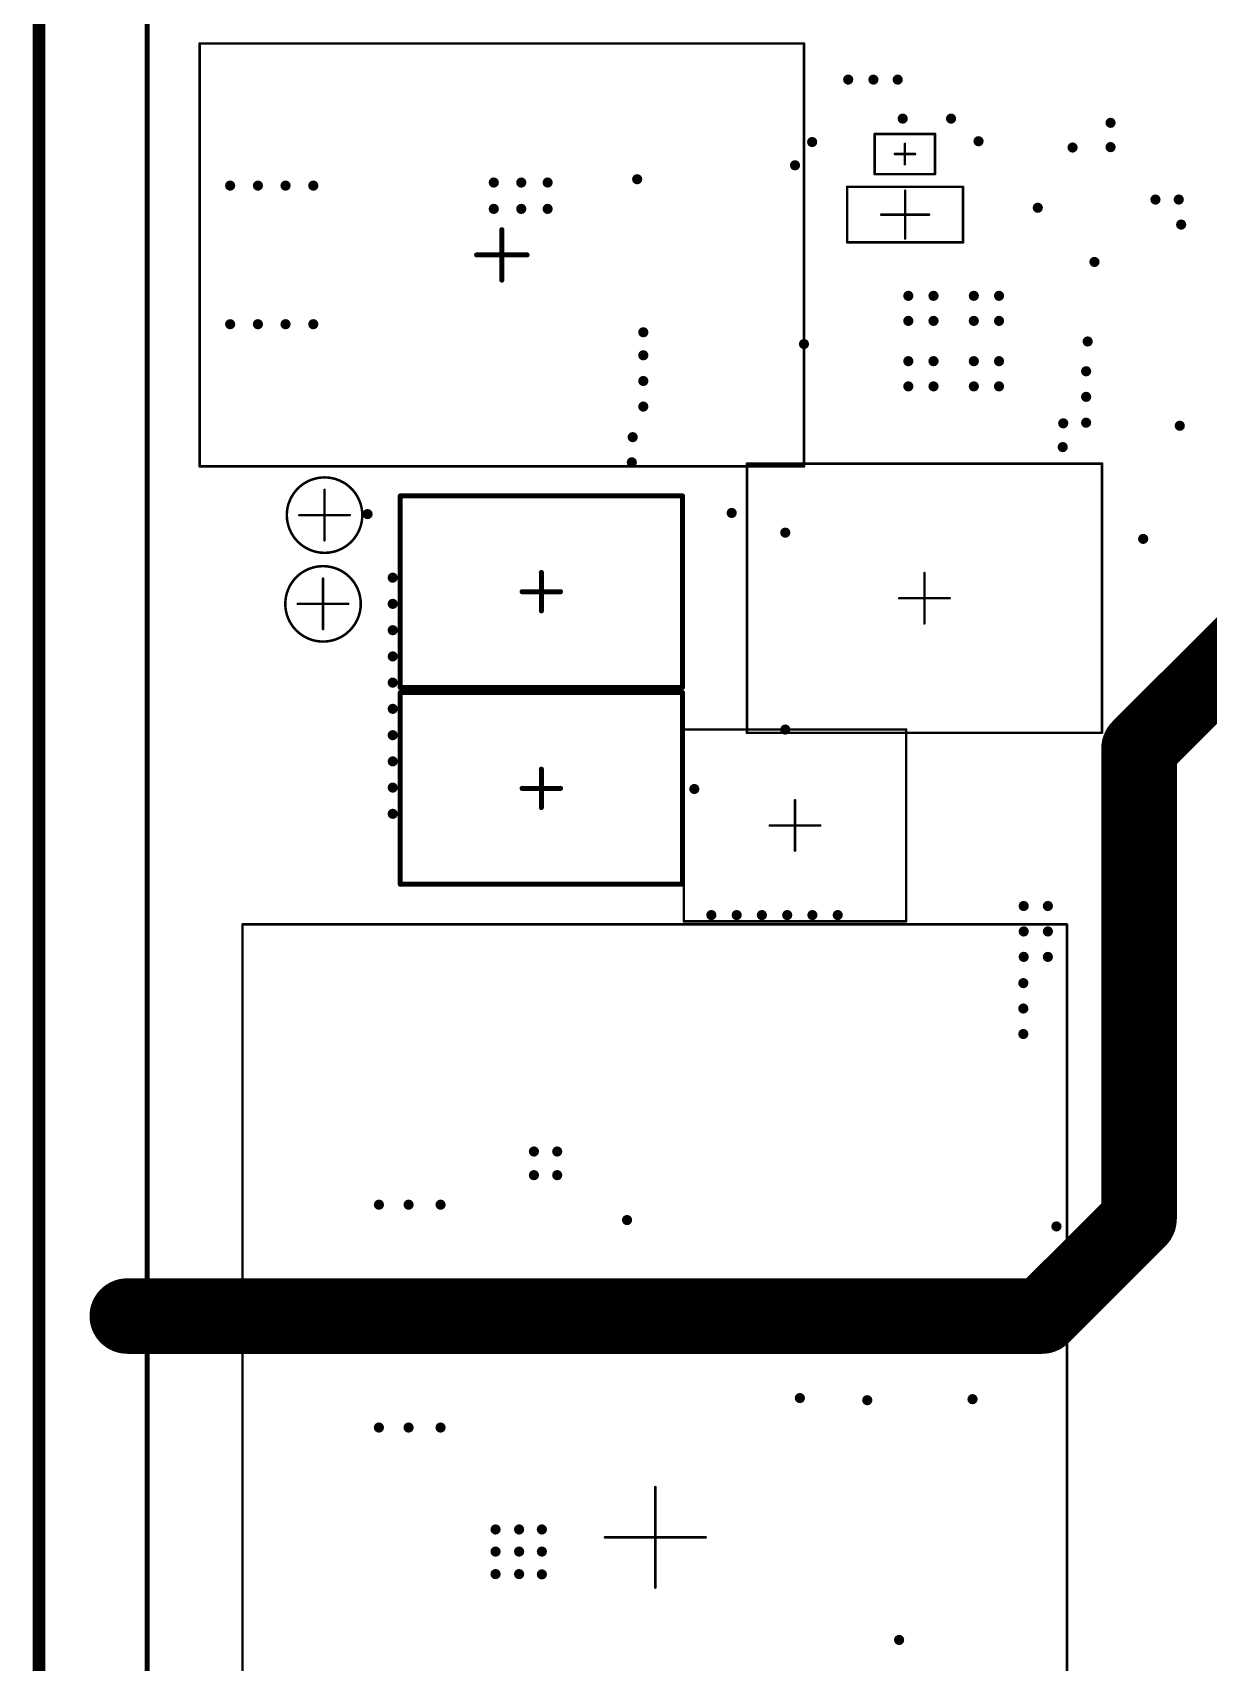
# Model space of a CAD drawing. Header units: inches. Extents: x -0.46 to 4.93, y -0.49 to 6.86.
# Drawn here: x -0.09 to 0.83, y 4.888 to 6.163 of the extents above; entities that cross this region are included whole.
import ezdxf

# ---------------------------------------------------------------- set-up
doc = ezdxf.new("R2010")
doc.units = ezdxf.units.IN
doc.header["$MEASUREMENT"] = 0
for name, color, linetype in [('Board', 6, 'Continuous'), ('Dimensions', 56, 'Continuous'), ('Keep-Out Layer', 6, 'Continuous'), ('Top Courtyard', 56, 'Continuous'), ('Via Holes', 16, 'Continuous')]:
    doc.layers.add(name, color=color, linetype=linetype)

# ---------------------------------------------------------------- blocks, each defined once
blk = doc.blocks.new('XF0386B_EFD15S_F________1_134')
at = {"layer": 'Top Courtyard'}
for points in [[(0.3228, 0.4587, 0.00197, 0.00197, 0), (-0.3219, 0.4587, 0.00197, 0.00197, 0)], [(-0.3219, 0.4587, 0.00197, 0.00197, 0), (-0.3219, -0.4587, 0.00197, 0.00197, 0)], [(0.3228, 0.4587, 0.00197, 0.00197, 0), (0.3228, -0.4587, 0.00197, 0.00197, 0)], [(0, 0.06, 0.00197, 0.00197, 0), (0, -0.0187, 0.00197, 0.00197, 0)], [(0.0394, 0.0207, 0.00197, 0.00197, 0), (-0.0394, 0.0207, 0.00197, 0.00197, 0)], [(0.3228, -0.4587, 0.00197, 0.00197, 0), (-0.3219, -0.4587, 0.00197, 0.00197, 0)]]:
    blk.add_lwpolyline(points, format="xyseb", dxfattribs=at)
for points in [[(-0.3223, 0.4587, 0.000984, 0.000984, 1), (-0.3214, 0.4587, 0.000984, 0.000984, 1)], [(-0.3223, 0.4587, 0.000984, 0.000984, 1), (-0.3214, 0.4587, 0.000984, 0.000984, 1)], [(0.3224, 0.4587, 0.000984, 0.000984, 1), (0.3233, 0.4587, 0.000984, 0.000984, 1)], [(0.3224, 0.4587, 0.000984, 0.000984, 1), (0.3233, 0.4587, 0.000984, 0.000984, 1)], [(-0.0005, 0.06, 0.000984, 0.000984, 1), (0.0005, 0.06, 0.000984, 0.000984, 1)], [(-0.0399, 0.0207, 0.000984, 0.000984, 1), (-0.0389, 0.0207, 0.000984, 0.000984, 1)], [(0.0389, 0.0207, 0.000984, 0.000984, 1), (0.0399, 0.0207, 0.000984, 0.000984, 1)], [(-0.0005, -0.0187, 0.000984, 0.000984, 1), (0.0005, -0.0187, 0.000984, 0.000984, 1)], [(-0.3223, -0.4587, 0.000984, 0.000984, 1), (-0.3214, -0.4587, 0.000984, 0.000984, 1)], [(-0.3223, -0.4587, 0.000984, 0.000984, 1), (-0.3214, -0.4587, 0.000984, 0.000984, 1)], [(0.3224, -0.4587, 0.000984, 0.000984, 1), (0.3233, -0.4587, 0.000984, 0.000984, 1)], [(0.3224, -0.4587, 0.000984, 0.000984, 1), (0.3233, -0.4587, 0.000984, 0.000984, 1)]]:
    blk.add_lwpolyline(points, format="xyseb", close=True, dxfattribs=at)
blk = doc.blocks.new('TP100_150_NS_240')
at = {"layer": 'Top Courtyard'}
for points in [[(0.0295, 0, 0.00197, 0.00197, 1), (-0.0295, 0, 0.00197, 0.00197, 1)], [(-0.0005, 0.0197, 0.000984, 0.000984, 1), (0.0005, 0.0197, 0.000984, 0.000984, 1)], [(-0.03, 0, 0.000984, 0.000984, 1), (-0.029, 0, 0.000984, 0.000984, 1)], [(-0.0202, 0, 0.000984, 0.000984, 1), (-0.0192, 0, 0.000984, 0.000984, 1)], [(0.0192, 0, 0.000984, 0.000984, 1), (0.0202, 0, 0.000984, 0.000984, 1)], [(0.029, 0, 0.000984, 0.000984, 1), (0.03, 0, 0.000984, 0.000984, 1)], [(-0.0005, -0.0197, 0.000984, 0.000984, 1), (0.0005, -0.0197, 0.000984, 0.000984, 1)]]:
    blk.add_lwpolyline(points, format="xyseb", close=True, dxfattribs=at)
for points in [[(0, 0.0197, 0.00197, 0.00197, 0), (0, -0.0197, 0.00197, 0.00197, 0)], [(0.0197, 0, 0.00197, 0.00197, 0), (-0.0197, 0, 0.00197, 0.00197, 0)]]:
    blk.add_lwpolyline(points, format="xyseb", dxfattribs=at)
blk = doc.blocks.new('TP100_150_NS_241')
at = {"layer": 'Top Courtyard'}
for points in [[(0.0295, 0, 0.00197, 0.00197, 1), (-0.0295, 0, 0.00197, 0.00197, 1)], [(-0.0005, 0.0197, 0.000984, 0.000984, 1), (0.0005, 0.0197, 0.000984, 0.000984, 1)], [(-0.03, 0, 0.000984, 0.000984, 1), (-0.029, 0, 0.000984, 0.000984, 1)], [(-0.0202, 0, 0.000984, 0.000984, 1), (-0.0192, 0, 0.000984, 0.000984, 1)], [(0.0192, 0, 0.000984, 0.000984, 1), (0.0202, 0, 0.000984, 0.000984, 1)], [(0.029, 0, 0.000984, 0.000984, 1), (0.03, 0, 0.000984, 0.000984, 1)], [(-0.0005, -0.0197, 0.000984, 0.000984, 1), (0.0005, -0.0197, 0.000984, 0.000984, 1)]]:
    blk.add_lwpolyline(points, format="xyseb", close=True, dxfattribs=at)
for points in [[(0, 0.0197, 0.00197, 0.00197, 0), (0, -0.0197, 0.00197, 0.00197, 0)], [(0.0197, 0, 0.00197, 0.00197, 0), (-0.0197, 0, 0.00197, 0.00197, 0)]]:
    blk.add_lwpolyline(points, format="xyseb", dxfattribs=at)
blk = doc.blocks.new('FP_LTR18_____IPC_A_284')
at = {"layer": 'Top Courtyard'}
for points in [[(-0.075, 0.0869, 0.00197, 0.00197, 0), (-0.075, -0.0869, 0.00197, 0.00197, 0)], [(-0.075, 0.0869, 0.00197, 0.00197, 0), (0.075, 0.0869, 0.00197, 0.00197, 0)], [(0.075, 0.0869, 0.00197, 0.00197, 0), (0.075, -0.0869, 0.00197, 0.00197, 0)], [(0, 0.0197, 0.00197, 0.00197, 0), (0, -0.0197, 0.00197, 0.00197, 0)], [(-0.0197, 0, 0.00197, 0.00197, 0), (0.0197, 0, 0.00197, 0.00197, 0)], [(-0.075, -0.0869, 0.00197, 0.00197, 0), (0.075, -0.0869, 0.00197, 0.00197, 0)]]:
    blk.add_lwpolyline(points, format="xyseb", dxfattribs=at)
for points in [[(-0.0755, 0.0869, 0.000984, 0.000984, 1), (-0.0746, 0.0869, 0.000984, 0.000984, 1)], [(-0.0755, 0.0869, 0.000984, 0.000984, 1), (-0.0746, 0.0869, 0.000984, 0.000984, 1)], [(0.0745, 0.0869, 0.000984, 0.000984, 1), (0.0755, 0.0869, 0.000984, 0.000984, 1)], [(0.0745, 0.0869, 0.000984, 0.000984, 1), (0.0755, 0.0869, 0.000984, 0.000984, 1)], [(-0.0005, 0.0197, 0.000984, 0.000984, 1), (0.0005, 0.0197, 0.000984, 0.000984, 1)], [(-0.0202, 0, 0.000984, 0.000984, 1), (-0.0192, 0, 0.000984, 0.000984, 1)], [(0.0192, 0, 0.000984, 0.000984, 1), (0.0202, 0, 0.000984, 0.000984, 1)], [(-0.0005, -0.0197, 0.000984, 0.000984, 1), (0.0005, -0.0197, 0.000984, 0.000984, 1)], [(-0.0755, -0.0869, 0.000984, 0.000984, 1), (-0.0746, -0.0869, 0.000984, 0.000984, 1)], [(-0.0755, -0.0869, 0.000984, 0.000984, 1), (-0.0746, -0.0869, 0.000984, 0.000984, 1)], [(0.0745, -0.0869, 0.000984, 0.000984, 1), (0.0755, -0.0869, 0.000984, 0.000984, 1)], [(0.0745, -0.0869, 0.000984, 0.000984, 1), (0.0755, -0.0869, 0.000984, 0.000984, 1)]]:
    blk.add_lwpolyline(points, format="xyseb", close=True, dxfattribs=at)
blk = doc.blocks.new('RESC0603_1608__L_288')
at = {"layer": 'Top Courtyard'}
for points in [[(-0.0453, 0.0217, 0.00197, 0.00197, 0), (-0.0453, -0.0217, 0.00197, 0.00197, 0)], [(0.0453, 0.0217, 0.00197, 0.00197, 0), (-0.0453, 0.0217, 0.00197, 0.00197, 0)], [(0, 0.0187, 0.00197, 0.00197, 0), (0, -0.0187, 0.00197, 0.00197, 0)], [(0.0453, 0.0217, 0.00197, 0.00197, 0), (0.0453, -0.0217, 0.00197, 0.00197, 0)], [(0.0187, 0, 0.00197, 0.00197, 0), (-0.0187, 0, 0.00197, 0.00197, 0)], [(0.0453, -0.0217, 0.00197, 0.00197, 0), (-0.0453, -0.0217, 0.00197, 0.00197, 0)]]:
    blk.add_lwpolyline(points, format="xyseb", dxfattribs=at)
for points in [[(-0.0458, 0.0217, 0.000984, 0.000984, 1), (-0.0448, 0.0217, 0.000984, 0.000984, 1)], [(-0.0458, 0.0217, 0.000984, 0.000984, 1), (-0.0448, 0.0217, 0.000984, 0.000984, 1)], [(-0.0005, 0.0187, 0.000984, 0.000984, 1), (0.0005, 0.0187, 0.000984, 0.000984, 1)], [(0.0448, 0.0217, 0.000984, 0.000984, 1), (0.0458, 0.0217, 0.000984, 0.000984, 1)], [(0.0448, 0.0217, 0.000984, 0.000984, 1), (0.0458, 0.0217, 0.000984, 0.000984, 1)], [(-0.0192, 0, 0.000984, 0.000984, 1), (-0.0182, 0, 0.000984, 0.000984, 1)], [(0.0182, 0, 0.000984, 0.000984, 1), (0.0192, 0, 0.000984, 0.000984, 1)], [(-0.0458, -0.0217, 0.000984, 0.000984, 1), (-0.0448, -0.0217, 0.000984, 0.000984, 1)], [(-0.0458, -0.0217, 0.000984, 0.000984, 1), (-0.0448, -0.0217, 0.000984, 0.000984, 1)], [(-0.0005, -0.0187, 0.000984, 0.000984, 1), (0.0005, -0.0187, 0.000984, 0.000984, 1)], [(0.0448, -0.0217, 0.000984, 0.000984, 1), (0.0458, -0.0217, 0.000984, 0.000984, 1)], [(0.0448, -0.0217, 0.000984, 0.000984, 1), (0.0458, -0.0217, 0.000984, 0.000984, 1)]]:
    blk.add_lwpolyline(points, format="xyseb", close=True, dxfattribs=at)
blk = doc.blocks.new('MM5Z10VT5G_F_________1_386')
at = {"layer": 'Top Courtyard'}
for points in [[(-0.0236, 0.0157, 0.00197, 0.00197, 0), (-0.0236, -0.0157, 0.00197, 0.00197, 0)], [(0.0236, 0.0157, 0.00197, 0.00197, 0), (-0.0236, 0.0157, 0.00197, 0.00197, 0)], [(0.0236, 0.0157, 0.00197, 0.00197, 0), (0.0236, -0.0157, 0.00197, 0.00197, 0)], [(0.0079, 0, 0.00197, 0.00197, 0), (-0.0079, 0, 0.00197, 0.00197, 0)], [(0, 0.0079, 0.00197, 0.00197, 0), (0, -0.0079, 0.00197, 0.00197, 0)], [(0.0236, -0.0157, 0.00197, 0.00197, 0), (-0.0236, -0.0157, 0.00197, 0.00197, 0)]]:
    blk.add_lwpolyline(points, format="xyseb", dxfattribs=at)
for points in [[(-0.0241, 0.0157, 0.000984, 0.000984, 1), (-0.0231, 0.0157, 0.000984, 0.000984, 1)], [(-0.0241, 0.0157, 0.000984, 0.000984, 1), (-0.0231, 0.0157, 0.000984, 0.000984, 1)], [(0.0231, 0.0157, 0.000984, 0.000984, 1), (0.0241, 0.0157, 0.000984, 0.000984, 1)], [(0.0231, 0.0157, 0.000984, 0.000984, 1), (0.0241, 0.0157, 0.000984, 0.000984, 1)], [(-0.0084, 0, 0.000984, 0.000984, 1), (-0.0074, 0, 0.000984, 0.000984, 1)], [(-0.0005, 0.0079, 0.000984, 0.000984, 1), (0.0005, 0.0079, 0.000984, 0.000984, 1)], [(0.0074, 0, 0.000984, 0.000984, 1), (0.0084, 0, 0.000984, 0.000984, 1)], [(-0.0005, -0.0079, 0.000984, 0.000984, 1), (0.0005, -0.0079, 0.000984, 0.000984, 1)], [(-0.0241, -0.0157, 0.000984, 0.000984, 1), (-0.0231, -0.0157, 0.000984, 0.000984, 1)], [(-0.0241, -0.0157, 0.000984, 0.000984, 1), (-0.0231, -0.0157, 0.000984, 0.000984, 1)], [(0.0231, -0.0157, 0.000984, 0.000984, 1), (0.0241, -0.0157, 0.000984, 0.000984, 1)], [(0.0231, -0.0157, 0.000984, 0.000984, 1), (0.0241, -0.0157, 0.000984, 0.000984, 1)]]:
    blk.add_lwpolyline(points, format="xyseb", close=True, dxfattribs=at)
blk = doc.blocks.new('FP_GRM32E_0_3_0_2_IPC_C_421')
at = {"layer": 'Top Courtyard'}
for points in [[(-0.1103, 0.0749, 0.00394, 0.00394, 0), (0.1103, 0.0749, 0.00394, 0.00394, 0)], [(-0.1103, -0.0749, 0.00394, 0.00394, 0), (-0.1103, 0.0749, 0.00394, 0.00394, 0)], [(0.1103, -0.0749, 0.00394, 0.00394, 0), (0.1103, 0.0749, 0.00394, 0.00394, 0)], [(0, -0.015, 0.00394, 0.00394, 0), (0, 0.015, 0.00394, 0.00394, 0)], [(-0.015, 0, 0.00394, 0.00394, 0), (0.015, 0, 0.00394, 0.00394, 0)], [(-0.1103, -0.0749, 0.00394, 0.00394, 0), (0.1103, -0.0749, 0.00394, 0.00394, 0)]]:
    blk.add_lwpolyline(points, format="xyseb", dxfattribs=at)
for points in [[(-0.1113, 0.0749, 0.00197, 0.00197, 1), (-0.1093, 0.0749, 0.00197, 0.00197, 1)], [(-0.1113, 0.0749, 0.00197, 0.00197, 1), (-0.1093, 0.0749, 0.00197, 0.00197, 1)], [(0.1093, 0.0749, 0.00197, 0.00197, 1), (0.1113, 0.0749, 0.00197, 0.00197, 1)], [(0.1093, 0.0749, 0.00197, 0.00197, 1), (0.1113, 0.0749, 0.00197, 0.00197, 1)], [(-0.001, 0.015, 0.00197, 0.00197, 1), (0.001, 0.015, 0.00197, 0.00197, 1)], [(-0.016, 0, 0.00197, 0.00197, 1), (-0.014, 0, 0.00197, 0.00197, 1)], [(0.014, 0, 0.00197, 0.00197, 1), (0.016, 0, 0.00197, 0.00197, 1)], [(-0.001, -0.015, 0.00197, 0.00197, 1), (0.001, -0.015, 0.00197, 0.00197, 1)], [(-0.1113, -0.0749, 0.00197, 0.00197, 1), (-0.1093, -0.0749, 0.00197, 0.00197, 1)], [(-0.1113, -0.0749, 0.00197, 0.00197, 1), (-0.1093, -0.0749, 0.00197, 0.00197, 1)], [(0.1093, -0.0749, 0.00197, 0.00197, 1), (0.1113, -0.0749, 0.00197, 0.00197, 1)], [(0.1093, -0.0749, 0.00197, 0.00197, 1), (0.1113, -0.0749, 0.00197, 0.00197, 1)]]:
    blk.add_lwpolyline(points, format="xyseb", close=True, dxfattribs=at)
blk = doc.blocks.new('FP_GRM32E_0_3_0_2_IPC_C_422')
at = {"layer": 'Top Courtyard'}
for points in [[(-0.1103, 0.0749, 0.00394, 0.00394, 0), (0.1103, 0.0749, 0.00394, 0.00394, 0)], [(-0.1103, -0.0749, 0.00394, 0.00394, 0), (-0.1103, 0.0749, 0.00394, 0.00394, 0)], [(0.1103, -0.0749, 0.00394, 0.00394, 0), (0.1103, 0.0749, 0.00394, 0.00394, 0)], [(0, -0.015, 0.00394, 0.00394, 0), (0, 0.015, 0.00394, 0.00394, 0)], [(-0.015, 0, 0.00394, 0.00394, 0), (0.015, 0, 0.00394, 0.00394, 0)], [(-0.1103, -0.0749, 0.00394, 0.00394, 0), (0.1103, -0.0749, 0.00394, 0.00394, 0)]]:
    blk.add_lwpolyline(points, format="xyseb", dxfattribs=at)
for points in [[(-0.1113, 0.0749, 0.00197, 0.00197, 1), (-0.1093, 0.0749, 0.00197, 0.00197, 1)], [(-0.1113, 0.0749, 0.00197, 0.00197, 1), (-0.1093, 0.0749, 0.00197, 0.00197, 1)], [(0.1093, 0.0749, 0.00197, 0.00197, 1), (0.1113, 0.0749, 0.00197, 0.00197, 1)], [(0.1093, 0.0749, 0.00197, 0.00197, 1), (0.1113, 0.0749, 0.00197, 0.00197, 1)], [(-0.001, 0.015, 0.00197, 0.00197, 1), (0.001, 0.015, 0.00197, 0.00197, 1)], [(-0.016, 0, 0.00197, 0.00197, 1), (-0.014, 0, 0.00197, 0.00197, 1)], [(0.014, 0, 0.00197, 0.00197, 1), (0.016, 0, 0.00197, 0.00197, 1)], [(-0.001, -0.015, 0.00197, 0.00197, 1), (0.001, -0.015, 0.00197, 0.00197, 1)], [(-0.1113, -0.0749, 0.00197, 0.00197, 1), (-0.1093, -0.0749, 0.00197, 0.00197, 1)], [(-0.1113, -0.0749, 0.00197, 0.00197, 1), (-0.1093, -0.0749, 0.00197, 0.00197, 1)], [(0.1093, -0.0749, 0.00197, 0.00197, 1), (0.1113, -0.0749, 0.00197, 0.00197, 1)], [(0.1093, -0.0749, 0.00197, 0.00197, 1), (0.1113, -0.0749, 0.00197, 0.00197, 1)]]:
    blk.add_lwpolyline(points, format="xyseb", close=True, dxfattribs=at)
blk = doc.blocks.new('EEE_FK1A221XP_F_________1_431')
at = {"layer": 'Top Courtyard'}
for points in [[(-0.2362, 0.1654, 0.00197, 0.00197, 0), (0.2362, 0.1654, 0.00197, 0.00197, 0)], [(-0.2362, -0.1654, 0.00197, 0.00197, 0), (-0.2362, 0.1654, 0.00197, 0.00197, 0)], [(0.2362, -0.1654, 0.00197, 0.00197, 0), (0.2362, 0.1654, 0.00197, 0.00197, 0)], [(0, -0.0197, 0.00394, 0.00394, 0), (0, 0.0197, 0.00394, 0.00394, 0)], [(-0.0197, 0, 0.00394, 0.00394, 0), (0.0197, 0, 0.00394, 0.00394, 0)], [(-0.2362, -0.1654, 0.00197, 0.00197, 0), (0.2362, -0.1654, 0.00197, 0.00197, 0)]]:
    blk.add_lwpolyline(points, format="xyseb", dxfattribs=at)
for points in [[(-0.2367, 0.1654, 0.000984, 0.000984, 1), (-0.2357, 0.1654, 0.000984, 0.000984, 1)], [(-0.2367, 0.1654, 0.000984, 0.000984, 1), (-0.2357, 0.1654, 0.000984, 0.000984, 1)], [(0.2357, 0.1654, 0.000984, 0.000984, 1), (0.2367, 0.1654, 0.000984, 0.000984, 1)], [(0.2357, 0.1654, 0.000984, 0.000984, 1), (0.2367, 0.1654, 0.000984, 0.000984, 1)], [(-0.001, 0.0197, 0.00197, 0.00197, 1), (0.001, 0.0197, 0.00197, 0.00197, 1)], [(-0.0207, 0, 0.00197, 0.00197, 1), (-0.0187, 0, 0.00197, 0.00197, 1)], [(0.0187, 0, 0.00197, 0.00197, 1), (0.0207, 0, 0.00197, 0.00197, 1)], [(-0.001, -0.0197, 0.00197, 0.00197, 1), (0.001, -0.0197, 0.00197, 0.00197, 1)], [(-0.2367, -0.1654, 0.000984, 0.000984, 1), (-0.2357, -0.1654, 0.000984, 0.000984, 1)], [(-0.2367, -0.1654, 0.000984, 0.000984, 1), (-0.2357, -0.1654, 0.000984, 0.000984, 1)], [(0.2357, -0.1654, 0.000984, 0.000984, 1), (0.2367, -0.1654, 0.000984, 0.000984, 1)], [(0.2357, -0.1654, 0.000984, 0.000984, 1), (0.2367, -0.1654, 0.000984, 0.000984, 1)]]:
    blk.add_lwpolyline(points, format="xyseb", close=True, dxfattribs=at)
blk = doc.blocks.new('INF_PG_TDSON_8_1_V_755')
at = {"layer": 'Top Courtyard'}
for points in [[(0.1053, 0.1388, 0.00197, 0.00197, 0), (-0.1053, 0.1388, 0.00197, 0.00197, 0)], [(-0.1053, -0.1388, 0.00197, 0.00197, 0), (-0.1053, 0.1388, 0.00197, 0.00197, 0)], [(0.1053, -0.1388, 0.00197, 0.00197, 0), (0.1053, 0.1388, 0.00197, 0.00197, 0)], [(0, -0.0197, 0.00197, 0.00197, 0), (0, 0.0197, 0.00197, 0.00197, 0)], [(0.0197, 0, 0.00197, 0.00197, 0), (-0.0197, 0, 0.00197, 0.00197, 0)], [(0.1053, -0.1388, 0.00197, 0.00197, 0), (-0.1053, -0.1388, 0.00197, 0.00197, 0)]]:
    blk.add_lwpolyline(points, format="xyseb", dxfattribs=at)
for points in [[(-0.1058, 0.1388, 0.000984, 0.000984, 1), (-0.1048, 0.1388, 0.000984, 0.000984, 1)], [(-0.1058, 0.1388, 0.000984, 0.000984, 1), (-0.1048, 0.1388, 0.000984, 0.000984, 1)], [(0.1048, 0.1388, 0.000984, 0.000984, 1), (0.1058, 0.1388, 0.000984, 0.000984, 1)], [(0.1048, 0.1388, 0.000984, 0.000984, 1), (0.1058, 0.1388, 0.000984, 0.000984, 1)], [(-0.0005, 0.0197, 0.000984, 0.000984, 1), (0.0005, 0.0197, 0.000984, 0.000984, 1)], [(-0.0202, 0, 0.000984, 0.000984, 1), (-0.0192, 0, 0.000984, 0.000984, 1)], [(0.0192, 0, 0.000984, 0.000984, 1), (0.0202, 0, 0.000984, 0.000984, 1)], [(-0.0005, -0.0197, 0.000984, 0.000984, 1), (0.0005, -0.0197, 0.000984, 0.000984, 1)], [(-0.1058, -0.1388, 0.000984, 0.000984, 1), (-0.1048, -0.1388, 0.000984, 0.000984, 1)], [(-0.1058, -0.1388, 0.000984, 0.000984, 1), (-0.1048, -0.1388, 0.000984, 0.000984, 1)], [(0.1048, -0.1388, 0.000984, 0.000984, 1), (0.1058, -0.1388, 0.000984, 0.000984, 1)], [(0.1048, -0.1388, 0.000984, 0.000984, 1), (0.1058, -0.1388, 0.000984, 0.000984, 1)]]:
    blk.add_lwpolyline(points, format="xyseb", close=True, dxfattribs=at)

msp = doc.modelspace()

# ---------------------------------------------------------------- hatches: boundary and pattern name
at = {"layer": 'Via Holes'}
h = msp.add_hatch(color=7, dxfattribs=at)
edge = h.paths.add_edge_path()
edge.add_arc((0.548, 6.126), 0.004, 0, 360)
h = msp.add_hatch(color=7, dxfattribs=at)
edge = h.paths.add_edge_path()
edge.add_arc((0.5677, 6.126), 0.004, 0, 360)
h = msp.add_hatch(color=7, dxfattribs=at)
edge = h.paths.add_edge_path()
edge.add_arc((0.5867, 6.126), 0.004, 0, 360)
h = msp.add_hatch(color=7, dxfattribs=at)
edge = h.paths.add_edge_path()
edge.add_arc((0.5906, 6.0955), 0.004, 0, 360)
h = msp.add_hatch(color=7, dxfattribs=at)
edge = h.paths.add_edge_path()
edge.add_arc((0.6284, 6.0955), 0.004, 0, 360)
h = msp.add_hatch(color=7, dxfattribs=at)
edge = h.paths.add_edge_path()
edge.add_arc((0.7531, 6.0922), 0.004, 0, 360)
h = msp.add_hatch(color=7, dxfattribs=at)
edge = h.paths.add_edge_path()
edge.add_arc((0.5198, 6.0772), 0.004, 0, 360)
h = msp.add_hatch(color=7, dxfattribs=at)
edge = h.paths.add_edge_path()
edge.add_arc((0.6499, 6.0778), 0.004, 0, 360)
h = msp.add_hatch(color=7, dxfattribs=at)
edge = h.paths.add_edge_path()
edge.add_arc((0.7234, 6.0729), 0.004, 0, 360)
h = msp.add_hatch(color=7, dxfattribs=at)
edge = h.paths.add_edge_path()
edge.add_arc((0.7531, 6.0732), 0.004, 0, 360)
h = msp.add_hatch(color=7, dxfattribs=at)
edge = h.paths.add_edge_path()
edge.add_arc((0.5064, 6.059), 0.004, 0, 360)
h = msp.add_hatch(color=7, dxfattribs=at)
edge = h.paths.add_edge_path()
edge.add_arc((0.0648, 6.0431), 0.004, 0, 360)
h = msp.add_hatch(color=7, dxfattribs=at)
edge = h.paths.add_edge_path()
edge.add_arc((0.0865, 6.0431), 0.004, 0, 360)
h = msp.add_hatch(color=7, dxfattribs=at)
edge = h.paths.add_edge_path()
edge.add_arc((0.1081, 6.0431), 0.004, 0, 360)
h = msp.add_hatch(color=7, dxfattribs=at)
edge = h.paths.add_edge_path()
edge.add_arc((0.1298, 6.0431), 0.004, 0, 360)
h = msp.add_hatch(color=7, dxfattribs=at)
edge = h.paths.add_edge_path()
edge.add_arc((0.2709, 6.0455), 0.004, 0, 360)
h = msp.add_hatch(color=7, dxfattribs=at)
edge = h.paths.add_edge_path()
edge.add_arc((0.2924, 6.0455), 0.004, 0, 360)
h = msp.add_hatch(color=7, dxfattribs=at)
edge = h.paths.add_edge_path()
edge.add_arc((0.313, 6.0455), 0.004, 0, 360)
h = msp.add_hatch(color=7, dxfattribs=at)
edge = h.paths.add_edge_path()
edge.add_arc((0.383, 6.0481), 0.004, 0, 360)
h = msp.add_hatch(color=7, dxfattribs=at)
edge = h.paths.add_edge_path()
edge.add_arc((0.6962, 6.0258), 0.004, 0, 360)
h = msp.add_hatch(color=7, dxfattribs=at)
edge = h.paths.add_edge_path()
edge.add_arc((0.7882, 6.0322), 0.004, 0, 360)
h = msp.add_hatch(color=7, dxfattribs=at)
edge = h.paths.add_edge_path()
edge.add_arc((0.8064, 6.0322), 0.004, 0, 360)
h = msp.add_hatch(color=7, dxfattribs=at)
edge = h.paths.add_edge_path()
edge.add_arc((0.2709, 6.0249), 0.004, 0, 360)
h = msp.add_hatch(color=7, dxfattribs=at)
edge = h.paths.add_edge_path()
edge.add_arc((0.2924, 6.0249), 0.004, 0, 360)
h = msp.add_hatch(color=7, dxfattribs=at)
edge = h.paths.add_edge_path()
edge.add_arc((0.313, 6.0249), 0.004, 0, 360)
h = msp.add_hatch(color=7, dxfattribs=at)
edge = h.paths.add_edge_path()
edge.add_arc((0.8083, 6.0126), 0.004, 0, 360)
h = msp.add_hatch(color=7, dxfattribs=at)
edge = h.paths.add_edge_path()
edge.add_arc((0.7405, 5.9834), 0.004, 0, 360)
h = msp.add_hatch(color=7, dxfattribs=at)
edge = h.paths.add_edge_path()
edge.add_arc((0.595, 5.9569), 0.004, 0, 360)
h = msp.add_hatch(color=7, dxfattribs=at)
edge = h.paths.add_edge_path()
edge.add_arc((0.6147, 5.9569), 0.004, 0, 360)
h = msp.add_hatch(color=7, dxfattribs=at)
edge = h.paths.add_edge_path()
edge.add_arc((0.6462, 5.9569), 0.004, 0, 360)
h = msp.add_hatch(color=7, dxfattribs=at)
edge = h.paths.add_edge_path()
edge.add_arc((0.6659, 5.9569), 0.004, 0, 360)
h = msp.add_hatch(color=7, dxfattribs=at)
edge = h.paths.add_edge_path()
edge.add_arc((0.595, 5.9373), 0.004, 0, 360)
h = msp.add_hatch(color=7, dxfattribs=at)
edge = h.paths.add_edge_path()
edge.add_arc((0.6147, 5.9373), 0.004, 0, 360)
h = msp.add_hatch(color=7, dxfattribs=at)
edge = h.paths.add_edge_path()
edge.add_arc((0.6462, 5.9373), 0.004, 0, 360)
h = msp.add_hatch(color=7, dxfattribs=at)
edge = h.paths.add_edge_path()
edge.add_arc((0.6659, 5.9373), 0.004, 0, 360)
h = msp.add_hatch(color=7, dxfattribs=at)
edge = h.paths.add_edge_path()
edge.add_arc((0.0648, 5.9347), 0.004, 0, 360)
h = msp.add_hatch(color=7, dxfattribs=at)
edge = h.paths.add_edge_path()
edge.add_arc((0.0865, 5.9347), 0.004, 0, 360)
h = msp.add_hatch(color=7, dxfattribs=at)
edge = h.paths.add_edge_path()
edge.add_arc((0.1081, 5.9347), 0.004, 0, 360)
h = msp.add_hatch(color=7, dxfattribs=at)
edge = h.paths.add_edge_path()
edge.add_arc((0.1298, 5.9347), 0.004, 0, 360)
h = msp.add_hatch(color=7, dxfattribs=at)
edge = h.paths.add_edge_path()
edge.add_arc((0.3878, 5.9284), 0.004, 0, 360)
h = msp.add_hatch(color=7, dxfattribs=at)
edge = h.paths.add_edge_path()
edge.add_arc((0.3878, 5.9104), 0.004, 0, 360)
h = msp.add_hatch(color=7, dxfattribs=at)
edge = h.paths.add_edge_path()
edge.add_arc((0.5134, 5.9192), 0.004, 0, 360)
h = msp.add_hatch(color=7, dxfattribs=at)
edge = h.paths.add_edge_path()
edge.add_arc((0.7352, 5.9212), 0.004, 0, 360)
h = msp.add_hatch(color=7, dxfattribs=at)
edge = h.paths.add_edge_path()
edge.add_arc((0.595, 5.9058), 0.004, 0, 360)
h = msp.add_hatch(color=7, dxfattribs=at)
edge = h.paths.add_edge_path()
edge.add_arc((0.6147, 5.9058), 0.004, 0, 360)
h = msp.add_hatch(color=7, dxfattribs=at)
edge = h.paths.add_edge_path()
edge.add_arc((0.6462, 5.9058), 0.004, 0, 360)
h = msp.add_hatch(color=7, dxfattribs=at)
edge = h.paths.add_edge_path()
edge.add_arc((0.6659, 5.9058), 0.004, 0, 360)
h = msp.add_hatch(color=7, dxfattribs=at)
edge = h.paths.add_edge_path()
edge.add_arc((0.734, 5.8979), 0.004, 0, 360)
h = msp.add_hatch(color=7, dxfattribs=at)
edge = h.paths.add_edge_path()
edge.add_arc((0.3878, 5.8903), 0.004, 0, 360)
h = msp.add_hatch(color=7, dxfattribs=at)
edge = h.paths.add_edge_path()
edge.add_arc((0.595, 5.8861), 0.004, 0, 360)
h = msp.add_hatch(color=7, dxfattribs=at)
edge = h.paths.add_edge_path()
edge.add_arc((0.6147, 5.8861), 0.004, 0, 360)
h = msp.add_hatch(color=7, dxfattribs=at)
edge = h.paths.add_edge_path()
edge.add_arc((0.6462, 5.8861), 0.004, 0, 360)
h = msp.add_hatch(color=7, dxfattribs=at)
edge = h.paths.add_edge_path()
edge.add_arc((0.6659, 5.8861), 0.004, 0, 360)
h = msp.add_hatch(color=7, dxfattribs=at)
edge = h.paths.add_edge_path()
edge.add_arc((0.734, 5.8779), 0.004, 0, 360)
h = msp.add_hatch(color=7, dxfattribs=at)
edge = h.paths.add_edge_path()
edge.add_arc((0.3878, 5.8703), 0.004, 0, 360)
h = msp.add_hatch(color=7, dxfattribs=at)
edge = h.paths.add_edge_path()
edge.add_arc((0.7161, 5.8572), 0.004, 0, 360)
h = msp.add_hatch(color=7, dxfattribs=at)
edge = h.paths.add_edge_path()
edge.add_arc((0.734, 5.8577), 0.004, 0, 360)
h = msp.add_hatch(color=7, dxfattribs=at)
edge = h.paths.add_edge_path()
edge.add_arc((0.8072, 5.8553), 0.004, 0, 360)
h = msp.add_hatch(color=7, dxfattribs=at)
edge = h.paths.add_edge_path()
edge.add_arc((0.3795, 5.8464), 0.004, 0, 360)
h = msp.add_hatch(color=7, dxfattribs=at)
edge = h.paths.add_edge_path()
edge.add_arc((0.7157, 5.8386), 0.004, 0, 360)
h = msp.add_hatch(color=7, dxfattribs=at)
edge = h.paths.add_edge_path()
edge.add_arc((0.3788, 5.8267), 0.004, 0, 360)
h = msp.add_hatch(color=7, dxfattribs=at)
edge = h.paths.add_edge_path()
edge.add_arc((0.1722, 5.7862), 0.004, 0, 360)
h = msp.add_hatch(color=7, dxfattribs=at)
edge = h.paths.add_edge_path()
edge.add_arc((0.4569, 5.7871), 0.004, 0, 360)
h = msp.add_hatch(color=7, dxfattribs=at)
edge = h.paths.add_edge_path()
edge.add_arc((0.4988, 5.7717), 0.004, 0, 360)
h = msp.add_hatch(color=7, dxfattribs=at)
edge = h.paths.add_edge_path()
edge.add_arc((0.7786, 5.7668), 0.004, 0, 360)
h = msp.add_hatch(color=7, dxfattribs=at)
edge = h.paths.add_edge_path()
edge.add_arc((0.1919, 5.7365), 0.004, 0, 360)
h = msp.add_hatch(color=7, dxfattribs=at)
edge = h.paths.add_edge_path()
edge.add_arc((0.1919, 5.716), 0.004, 0, 360)
h = msp.add_hatch(color=7, dxfattribs=at)
edge = h.paths.add_edge_path()
edge.add_arc((0.1919, 5.6954), 0.004, 0, 360)
h = msp.add_hatch(color=7, dxfattribs=at)
edge = h.paths.add_edge_path()
edge.add_arc((0.1919, 5.6749), 0.004, 0, 360)
h = msp.add_hatch(color=7, dxfattribs=at)
edge = h.paths.add_edge_path()
edge.add_arc((0.1919, 5.6544), 0.004, 0, 360)
h = msp.add_hatch(color=7, dxfattribs=at)
edge = h.paths.add_edge_path()
edge.add_arc((0.1919, 5.6339), 0.004, 0, 360)
h = msp.add_hatch(color=7, dxfattribs=at)
edge = h.paths.add_edge_path()
edge.add_arc((0.4988, 5.6177), 0.004, 0, 360)
h = msp.add_hatch(color=7, dxfattribs=at)
edge = h.paths.add_edge_path()
edge.add_arc((0.1919, 5.6133), 0.004, 0, 360)
h = msp.add_hatch(color=7, dxfattribs=at)
edge = h.paths.add_edge_path()
edge.add_arc((0.1919, 5.5928), 0.004, 0, 360)
h = msp.add_hatch(color=7, dxfattribs=at)
edge = h.paths.add_edge_path()
edge.add_arc((0.1919, 5.5723), 0.004, 0, 360)
h = msp.add_hatch(color=7, dxfattribs=at)
edge = h.paths.add_edge_path()
edge.add_arc((0.4277, 5.5712), 0.004, 0, 360)
h = msp.add_hatch(color=7, dxfattribs=at)
edge = h.paths.add_edge_path()
edge.add_arc((0.1919, 5.5518), 0.004, 0, 360)
h = msp.add_hatch(color=7, dxfattribs=at)
edge = h.paths.add_edge_path()
edge.add_arc((0.6852, 5.4797), 0.004, 0, 360)
h = msp.add_hatch(color=7, dxfattribs=at)
edge = h.paths.add_edge_path()
edge.add_arc((0.7041, 5.4797), 0.004, 0, 360)
h = msp.add_hatch(color=7, dxfattribs=at)
edge = h.paths.add_edge_path()
edge.add_arc((0.441, 5.4726), 0.004, 0, 360)
h = msp.add_hatch(color=7, dxfattribs=at)
edge = h.paths.add_edge_path()
edge.add_arc((0.4608, 5.4726), 0.004, 0, 360)
h = msp.add_hatch(color=7, dxfattribs=at)
edge = h.paths.add_edge_path()
edge.add_arc((0.4805, 5.4726), 0.004, 0, 360)
h = msp.add_hatch(color=7, dxfattribs=at)
edge = h.paths.add_edge_path()
edge.add_arc((0.5003, 5.4726), 0.004, 0, 360)
h = msp.add_hatch(color=7, dxfattribs=at)
edge = h.paths.add_edge_path()
edge.add_arc((0.52, 5.4726), 0.004, 0, 360)
h = msp.add_hatch(color=7, dxfattribs=at)
edge = h.paths.add_edge_path()
edge.add_arc((0.5398, 5.4726), 0.004, 0, 360)
h = msp.add_hatch(color=7, dxfattribs=at)
edge = h.paths.add_edge_path()
edge.add_arc((0.6852, 5.4598), 0.004, 0, 360)
h = msp.add_hatch(color=7, dxfattribs=at)
edge = h.paths.add_edge_path()
edge.add_arc((0.7041, 5.4598), 0.004, 0, 360)
h = msp.add_hatch(color=7, dxfattribs=at)
edge = h.paths.add_edge_path()
edge.add_arc((0.6852, 5.4399), 0.004, 0, 360)
h = msp.add_hatch(color=7, dxfattribs=at)
edge = h.paths.add_edge_path()
edge.add_arc((0.7041, 5.4399), 0.004, 0, 360)
h = msp.add_hatch(color=7, dxfattribs=at)
edge = h.paths.add_edge_path()
edge.add_arc((0.6849, 5.4194), 0.004, 0, 360)
h = msp.add_hatch(color=7, dxfattribs=at)
edge = h.paths.add_edge_path()
edge.add_arc((0.6849, 5.3995), 0.004, 0, 360)
h = msp.add_hatch(color=7, dxfattribs=at)
edge = h.paths.add_edge_path()
edge.add_arc((0.6849, 5.3796), 0.004, 0, 360)
h = msp.add_hatch(color=7, dxfattribs=at)
edge = h.paths.add_edge_path()
edge.add_arc((0.3023, 5.2877), 0.004, 0, 360)
h = msp.add_hatch(color=7, dxfattribs=at)
edge = h.paths.add_edge_path()
edge.add_arc((0.3205, 5.2877), 0.004, 0, 360)
h = msp.add_hatch(color=7, dxfattribs=at)
edge = h.paths.add_edge_path()
edge.add_arc((0.3023, 5.2692), 0.004, 0, 360)
h = msp.add_hatch(color=7, dxfattribs=at)
edge = h.paths.add_edge_path()
edge.add_arc((0.3205, 5.2692), 0.004, 0, 360)
h = msp.add_hatch(color=7, dxfattribs=at)
edge = h.paths.add_edge_path()
edge.add_arc((0.1811, 5.2461), 0.004, 0, 360)
h = msp.add_hatch(color=7, dxfattribs=at)
edge = h.paths.add_edge_path()
edge.add_arc((0.2043, 5.2461), 0.004, 0, 360)
h = msp.add_hatch(color=7, dxfattribs=at)
edge = h.paths.add_edge_path()
edge.add_arc((0.2293, 5.2461), 0.004, 0, 360)
h = msp.add_hatch(color=7, dxfattribs=at)
edge = h.paths.add_edge_path()
edge.add_arc((0.3751, 5.2341), 0.004, 0, 360)
h = msp.add_hatch(color=7, dxfattribs=at)
edge = h.paths.add_edge_path()
edge.add_arc((0.7108, 5.2291), 0.004, 0, 360)
h = msp.add_hatch(color=7, dxfattribs=at)
edge = h.paths.add_edge_path()
edge.add_arc((0.5102, 5.0949), 0.004, 0, 360)
h = msp.add_hatch(color=7, dxfattribs=at)
edge = h.paths.add_edge_path()
edge.add_arc((0.5629, 5.0932), 0.004, 0, 360)
h = msp.add_hatch(color=7, dxfattribs=at)
edge = h.paths.add_edge_path()
edge.add_arc((0.6452, 5.094), 0.004, 0, 360)
h = msp.add_hatch(color=7, dxfattribs=at)
edge = h.paths.add_edge_path()
edge.add_arc((0.1811, 5.0718), 0.004, 0, 360)
h = msp.add_hatch(color=7, dxfattribs=at)
edge = h.paths.add_edge_path()
edge.add_arc((0.2043, 5.0718), 0.004, 0, 360)
h = msp.add_hatch(color=7, dxfattribs=at)
edge = h.paths.add_edge_path()
edge.add_arc((0.2293, 5.0718), 0.004, 0, 360)
h = msp.add_hatch(color=7, dxfattribs=at)
edge = h.paths.add_edge_path()
edge.add_arc((0.2723, 4.9921), 0.004, 0, 360)
h = msp.add_hatch(color=7, dxfattribs=at)
edge = h.paths.add_edge_path()
edge.add_arc((0.2907, 4.9921), 0.004, 0, 360)
h = msp.add_hatch(color=7, dxfattribs=at)
edge = h.paths.add_edge_path()
edge.add_arc((0.3085, 4.9921), 0.004, 0, 360)
h = msp.add_hatch(color=7, dxfattribs=at)
edge = h.paths.add_edge_path()
edge.add_arc((0.2723, 4.9748), 0.004, 0, 360)
h = msp.add_hatch(color=7, dxfattribs=at)
edge = h.paths.add_edge_path()
edge.add_arc((0.2907, 4.9748), 0.004, 0, 360)
h = msp.add_hatch(color=7, dxfattribs=at)
edge = h.paths.add_edge_path()
edge.add_arc((0.3085, 4.9748), 0.004, 0, 360)
h = msp.add_hatch(color=7, dxfattribs=at)
edge = h.paths.add_edge_path()
edge.add_arc((0.2723, 4.9572), 0.004, 0, 360)
h = msp.add_hatch(color=7, dxfattribs=at)
edge = h.paths.add_edge_path()
edge.add_arc((0.2907, 4.9572), 0.004, 0, 360)
h = msp.add_hatch(color=7, dxfattribs=at)
edge = h.paths.add_edge_path()
edge.add_arc((0.3085, 4.957), 0.004, 0, 360)
h = msp.add_hatch(color=7, dxfattribs=at)
edge = h.paths.add_edge_path()
edge.add_arc((0.5878, 4.9057), 0.004, 0, 360)

# ---------------------------------------------------------------- linework, layer by layer
at = {"layer": 'Board'}
msp.add_lwpolyline([(0, 0, 0.00394, 0.00394, 0), (0, 6.5748, 0.00394, 0.00394, 0)], format="xyseb", dxfattribs=at)
at = {"layer": 'Dimensions'}
msp.add_lwpolyline([(-0.0846, 3.3895, 0.01, 0.01, 0), (-0.0846, 6.4173, 0.01, 0.01, 0)], format="xyseb", dxfattribs=at)
at = {"layer": 'Keep-Out Layer'}
for points in [[(0.7754, 5.603, 0.0591, 0.0591, 0), (0.9013, 5.7289, 0.0591, 0.0591, 0)], [(0.7754, 5.2348, 0.0591, 0.0591, 0), (0.7754, 5.603, 0.0591, 0.0591, 0)], [(0.6995, 5.159, 0.0591, 0.0591, 0), (0.7754, 5.2348, 0.0591, 0.0591, 0)], [(-0.0156, 5.159, 0.0591, 0.0591, 0), (0.6995, 5.159, 0.0591, 0.0591, 0)]]:
    msp.add_lwpolyline(points, format="xyseb", dxfattribs=at)
for points in [[(0.7606, 5.603, 0.0295, 0.0295, 1), (0.7901, 5.603, 0.0295, 0.0295, 1)], [(0.7606, 5.603, 0.0295, 0.0295, 1), (0.7901, 5.603, 0.0295, 0.0295, 1)], [(0.7606, 5.2348, 0.0295, 0.0295, 1), (0.7901, 5.2348, 0.0295, 0.0295, 1)], [(0.7606, 5.2348, 0.0295, 0.0295, 1), (0.7901, 5.2348, 0.0295, 0.0295, 1)], [(-0.0304, 5.159, 0.0295, 0.0295, 1), (-0.0009, 5.159, 0.0295, 0.0295, 1)], [(0.6847, 5.159, 0.0295, 0.0295, 1), (0.7143, 5.159, 0.0295, 0.0295, 1)], [(0.6847, 5.159, 0.0295, 0.0295, 1), (0.7143, 5.159, 0.0295, 0.0295, 1)]]:
    msp.add_lwpolyline(points, format="xyseb", close=True, dxfattribs=at)

# ---------------------------------------------------------------- block references
for name, p in [('EEE_FK1A221XP_F_________1_431', (0.2772, 5.9889)), ('FP_GRM32E_0_3_0_2_IPC_C_421', (0.3081, 5.7255)), ('FP_GRM32E_0_3_0_2_IPC_C_422', (0.3081, 5.5717))]:
    msp.add_blockref(name, p)
for name, p, rotation in [('MM5Z10VT5G_F_________1_386', (0.5923, 6.0678), 180), ('RESC0603_1608__L_288', (0.5925, 6.0204), 180), ('INF_PG_TDSON_8_1_V_755', (0.6076, 5.7204), 270), ('TP100_150_NS_240', (0.1386, 5.7854), 180), ('TP100_150_NS_241', (0.1374, 5.716), 180), ('FP_LTR18_____IPC_A_284', (0.5064, 5.5427), 90), ('XF0386B_EFD15S_F________1_134', (0.3972, 5.0066), 180)]:
    msp.add_blockref(name, p, dxfattribs=dict(rotation=rotation))

doc.saveas('drawing.dxf')
